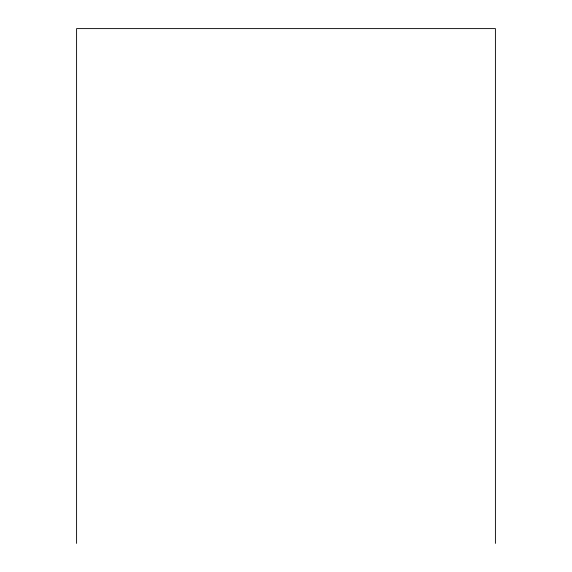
<?xml version="1.0" encoding="UTF-8"?>
<svg xmlns="http://www.w3.org/2000/svg" width="572" height="572" viewBox="0 0 572 572"><rect width="100%" height="100%" fill="white"/><g stroke="black" fill="none" stroke-linecap="round" stroke-linejoin="round"><path stroke-width="0.86" d="M495.409 543.4L495.409 28.6L76.591 28.6L76.591 543.4"/></g></svg>
